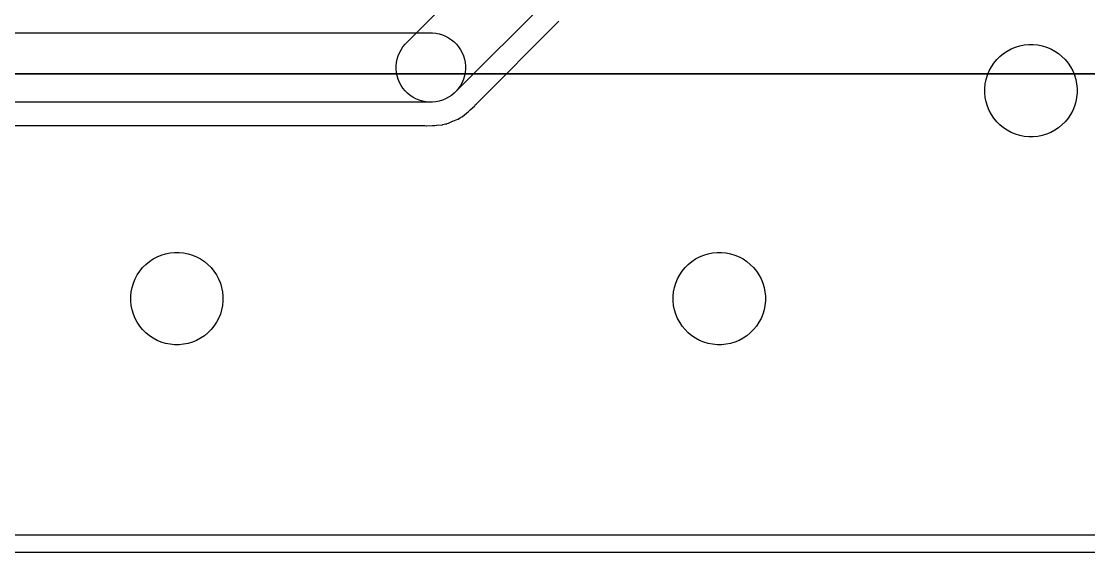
# Model space of a CAD drawing. Extents: x 125179 to 173800, y -108200 to -87800.
# Drawn here: x 144753 to 154000, y -108200 to -103600 of the extents above; entities that cross this region are included whole.
import ezdxf

# ---------------------------------------------------------------- set-up
doc = ezdxf.new("R2010")
doc.units = 0
doc.layers.add('L2D0_Cu1', color=1, linetype='CONTINUOUS')
doc.layers.add('L4D0_Cu2', color=2, linetype='CONTINUOUS')

msp = doc.modelspace()

# ---------------------------------------------------------------- linework, layer by layer
at = {"layer": 'L2D0_Cu1'}
for points in [[(149322.553, -103401.711), (148501.711, -104222.553), (148478.925, -104241.253), (148454.417, -104257.629), (148428.421, -104271.524), (148401.189, -104282.804), (148372.982, -104291.36), (148344.072, -104297.111), (148314.738, -104300), (148285.262, -104300), (148255.928, -104297.111), (148227.018, -104291.36), (148198.811, -104282.804), (148171.579, -104271.524), (148145.583, -104257.629), (148121.075, -104241.253), (148098.289, -104222.553), (148077.447, -104201.711), (148058.747, -104178.925), (148042.371, -104154.417), (148028.476, -104128.421), (148017.196, -104101.189), (148008.64, -104072.982), (148002.889, -104044.072), (148000, -104014.738), (148000, -103985.262), (148002.889, -103955.928), (148008.64, -103927.018), (148017.196, -103898.811), (148028.476, -103871.579), (148042.371, -103845.583), (148058.747, -103821.075), (148077.447, -103798.289), (148898.289, -102977.447)], [(136246.261, -104500.5), (148238.42, -104500.5), (148249.233, -104501.708), (148259.447, -104504.019), (148262.929, -104503.803), (148314.649, -104500.594), (148317.683, -104500.5), (148335.94, -104500.5), (148349.111, -104498.614), (148353.017, -104498.213), (148402.538, -104495.141), (148405.817, -104493.957), (148405.823, -104493.956), (148417.006, -104489.919), (148426.696, -104487.503), (148438.462, -104485.818), (148438.463, -104485.818), (148441.918, -104485.323), (148453.181, -104480.202), (148487.083, -104464.788), (148490.726, -104463.305), (148534.1, -104447.647), (148534.102, -104447.646), (148537.387, -104446.46), (148549.801, -104437.391), (148558.423, -104432.353), (148569.25, -104427.43), (148569.255, -104427.427), (148572.428, -104425.984), (148575.068, -104423.709), (148575.07, -104423.708), (148610.018, -104393.594), (148613.08, -104391.162), (148626.336, -104381.478), (148639.101, -104368.713), (148641.764, -104366.24), (148678.391, -104334.68), (148681.037, -104332.4), (148688.586, -104320.753), (148695.053, -104312.761), (149410.361, -103597.452)], [(135584.262, -103700), (148314.738, -103700), (148344.072, -103702.889), (148372.982, -103708.64), (148401.189, -103717.196), (148428.421, -103728.476), (148454.417, -103742.371), (148478.925, -103758.747), (148501.711, -103777.447), (148522.553, -103798.289), (148541.253, -103821.075), (148557.629, -103845.583), (148571.524, -103871.579), (148582.804, -103898.811), (148591.36, -103927.018), (148597.111, -103955.928), (148600, -103985.262), (148600, -104014.738), (148597.111, -104044.072), (148591.36, -104072.982), (148582.804, -104101.189), (148571.524, -104128.421), (148557.629, -104154.417), (148541.253, -104178.925), (148522.553, -104201.711), (148501.711, -104222.553), (148478.925, -104241.253), (148454.417, -104257.629), (148428.421, -104271.524), (148401.189, -104282.804), (148372.982, -104291.36), (148344.072, -104297.111), (148314.738, -104300), (135584.262, -104300)], [(170122.077, -108049.5), (133878.343, -108049.5)]]:
    msp.add_lwpolyline(points, dxfattribs=at)
for points in [[(153480.373, -104599.518), (153441.308, -104595.671), (153402.808, -104588.013), (153365.244, -104576.618), (153328.978, -104561.596), (153294.359, -104543.091), (153261.72, -104521.283), (153231.376, -104496.38), (153203.62, -104468.624), (153178.717, -104438.28), (153156.909, -104405.641), (153138.404, -104371.022), (153123.382, -104334.756), (153111.987, -104297.192), (153104.329, -104258.692), (153100.482, -104219.627), (153100.482, -104180.373), (153104.329, -104141.308), (153111.987, -104102.808), (153123.382, -104065.244), (153138.404, -104028.978), (153156.909, -103994.359), (153178.717, -103961.72), (153203.62, -103931.376), (153231.376, -103903.62), (153261.72, -103878.717), (153294.359, -103856.909), (153328.978, -103838.404), (153365.244, -103823.382), (153402.808, -103811.987), (153441.308, -103804.329), (153480.373, -103800.482), (153519.627, -103800.482), (153558.692, -103804.329), (153597.192, -103811.987), (153634.756, -103823.382), (153671.022, -103838.404), (153705.641, -103856.909), (153738.28, -103878.717), (153768.624, -103903.62), (153796.38, -103931.376), (153821.283, -103961.72), (153843.091, -103994.359), (153861.596, -104028.978), (153876.618, -104065.244), (153888.013, -104102.808), (153895.671, -104141.308), (153899.518, -104180.373), (153899.518, -104219.627), (153895.671, -104258.692), (153888.013, -104297.192), (153876.618, -104334.756), (153861.596, -104371.022), (153843.091, -104405.641), (153821.283, -104438.28), (153796.38, -104468.624), (153768.624, -104496.38), (153738.28, -104521.283), (153705.641, -104543.091), (153671.022, -104561.596), (153634.756, -104576.618), (153597.192, -104588.013), (153558.692, -104595.671), (153519.627, -104599.518)], [(146080.373, -106399.518), (146041.308, -106395.671), (146002.808, -106388.013), (145965.244, -106376.618), (145928.978, -106361.596), (145894.359, -106343.091), (145861.72, -106321.283), (145831.376, -106296.38), (145803.62, -106268.624), (145778.717, -106238.28), (145756.909, -106205.641), (145738.404, -106171.022), (145723.382, -106134.756), (145711.987, -106097.192), (145704.329, -106058.692), (145700.482, -106019.627), (145700.482, -105980.373), (145704.329, -105941.308), (145711.987, -105902.808), (145723.382, -105865.244), (145738.404, -105828.978), (145756.909, -105794.359), (145778.717, -105761.72), (145803.62, -105731.376), (145831.376, -105703.62), (145861.72, -105678.717), (145894.359, -105656.909), (145928.978, -105638.404), (145965.244, -105623.382), (146002.808, -105611.987), (146041.308, -105604.329), (146080.373, -105600.482), (146119.627, -105600.482), (146158.692, -105604.329), (146197.192, -105611.987), (146234.756, -105623.382), (146271.022, -105638.404), (146305.641, -105656.909), (146338.28, -105678.717), (146368.624, -105703.62), (146396.38, -105731.376), (146421.283, -105761.72), (146443.091, -105794.359), (146461.596, -105828.978), (146476.618, -105865.244), (146488.013, -105902.808), (146495.671, -105941.308), (146499.518, -105980.373), (146499.518, -106019.627), (146495.671, -106058.692), (146488.013, -106097.192), (146476.618, -106134.756), (146461.596, -106171.022), (146443.091, -106205.641), (146421.283, -106238.28), (146396.38, -106268.624), (146368.624, -106296.38), (146338.28, -106321.283), (146305.641, -106343.091), (146271.022, -106361.596), (146234.756, -106376.618), (146197.192, -106388.013), (146158.692, -106395.671), (146119.627, -106399.518)], [(150780.373, -106399.518), (150741.308, -106395.671), (150702.808, -106388.013), (150665.244, -106376.618), (150628.978, -106361.596), (150594.359, -106343.091), (150561.72, -106321.283), (150531.376, -106296.38), (150503.62, -106268.624), (150478.717, -106238.28), (150456.909, -106205.641), (150438.404, -106171.022), (150423.382, -106134.756), (150411.987, -106097.192), (150404.329, -106058.692), (150400.482, -106019.627), (150400.482, -105980.373), (150404.329, -105941.308), (150411.987, -105902.808), (150423.382, -105865.244), (150438.404, -105828.978), (150456.909, -105794.359), (150478.717, -105761.72), (150503.62, -105731.376), (150531.376, -105703.62), (150561.72, -105678.717), (150594.359, -105656.909), (150628.978, -105638.404), (150665.244, -105623.382), (150702.808, -105611.987), (150741.308, -105604.329), (150780.373, -105600.482), (150819.627, -105600.482), (150858.692, -105604.329), (150897.192, -105611.987), (150934.756, -105623.382), (150971.022, -105638.404), (151005.641, -105656.909), (151038.28, -105678.717), (151068.624, -105703.62), (151096.38, -105731.376), (151121.283, -105761.72), (151143.091, -105794.359), (151161.596, -105828.978), (151176.618, -105865.244), (151188.013, -105902.808), (151195.671, -105941.308), (151199.518, -105980.373), (151199.518, -106019.627), (151195.671, -106058.692), (151188.013, -106097.192), (151176.618, -106134.756), (151161.596, -106171.022), (151143.091, -106205.641), (151121.283, -106238.28), (151096.38, -106268.624), (151068.624, -106296.38), (151038.28, -106321.283), (151005.641, -106343.091), (150971.022, -106361.596), (150934.756, -106376.618), (150897.192, -106388.013), (150858.692, -106395.671), (150819.627, -106399.518)]]:
    msp.add_lwpolyline(points, close=True, dxfattribs=at)
at = {"layer": 'L4D0_Cu2'}
for points in [[(153480.373, -104599.518), (153441.308, -104595.671), (153402.808, -104588.013), (153365.244, -104576.618), (153328.978, -104561.596), (153294.359, -104543.091), (153261.72, -104521.283), (153231.376, -104496.38), (153203.62, -104468.624), (153178.717, -104438.28), (153156.909, -104405.641), (153138.404, -104371.022), (153123.382, -104334.756), (153111.987, -104297.192), (153104.329, -104258.692), (153100.482, -104219.627), (153100.482, -104180.373), (153104.329, -104141.308), (153111.987, -104102.808), (153123.382, -104065.244), (153138.404, -104028.978), (153156.909, -103994.359), (153178.717, -103961.72), (153203.62, -103931.376), (153231.376, -103903.62), (153261.72, -103878.717), (153294.359, -103856.909), (153328.978, -103838.404), (153365.244, -103823.382), (153402.808, -103811.987), (153441.308, -103804.329), (153480.373, -103800.482), (153519.627, -103800.482), (153558.692, -103804.329), (153597.192, -103811.987), (153634.756, -103823.382), (153671.022, -103838.404), (153705.641, -103856.909), (153738.28, -103878.717), (153768.624, -103903.62), (153796.38, -103931.376), (153821.283, -103961.72), (153843.091, -103994.359), (153861.596, -104028.978), (153876.618, -104065.244), (153888.013, -104102.808), (153895.671, -104141.308), (153899.518, -104180.373), (153899.518, -104219.627), (153895.671, -104258.692), (153888.013, -104297.192), (153876.618, -104334.756), (153861.596, -104371.022), (153843.091, -104405.641), (153821.283, -104438.28), (153796.38, -104468.624), (153768.624, -104496.38), (153738.28, -104521.283), (153705.641, -104543.091), (153671.022, -104561.596), (153634.756, -104576.618), (153597.192, -104588.013), (153558.692, -104595.671), (153519.627, -104599.518)], [(146080.373, -106399.518), (146041.308, -106395.671), (146002.808, -106388.013), (145965.244, -106376.618), (145928.978, -106361.596), (145894.359, -106343.091), (145861.72, -106321.283), (145831.376, -106296.38), (145803.62, -106268.624), (145778.717, -106238.28), (145756.909, -106205.641), (145738.404, -106171.022), (145723.382, -106134.756), (145711.987, -106097.192), (145704.329, -106058.692), (145700.482, -106019.627), (145700.482, -105980.373), (145704.329, -105941.308), (145711.987, -105902.808), (145723.382, -105865.244), (145738.404, -105828.978), (145756.909, -105794.359), (145778.717, -105761.72), (145803.62, -105731.376), (145831.376, -105703.62), (145861.72, -105678.717), (145894.359, -105656.909), (145928.978, -105638.404), (145965.244, -105623.382), (146002.808, -105611.987), (146041.308, -105604.329), (146080.373, -105600.482), (146119.627, -105600.482), (146158.692, -105604.329), (146197.192, -105611.987), (146234.756, -105623.382), (146271.022, -105638.404), (146305.641, -105656.909), (146338.28, -105678.717), (146368.624, -105703.62), (146396.38, -105731.376), (146421.283, -105761.72), (146443.091, -105794.359), (146461.596, -105828.978), (146476.618, -105865.244), (146488.013, -105902.808), (146495.671, -105941.308), (146499.518, -105980.373), (146499.518, -106019.627), (146495.671, -106058.692), (146488.013, -106097.192), (146476.618, -106134.756), (146461.596, -106171.022), (146443.091, -106205.641), (146421.283, -106238.28), (146396.38, -106268.624), (146368.624, -106296.38), (146338.28, -106321.283), (146305.641, -106343.091), (146271.022, -106361.596), (146234.756, -106376.618), (146197.192, -106388.013), (146158.692, -106395.671), (146119.627, -106399.518)], [(150780.373, -106399.518), (150741.308, -106395.671), (150702.808, -106388.013), (150665.244, -106376.618), (150628.978, -106361.596), (150594.359, -106343.091), (150561.72, -106321.283), (150531.376, -106296.38), (150503.62, -106268.624), (150478.717, -106238.28), (150456.909, -106205.641), (150438.404, -106171.022), (150423.382, -106134.756), (150411.987, -106097.192), (150404.329, -106058.692), (150400.482, -106019.627), (150400.482, -105980.373), (150404.329, -105941.308), (150411.987, -105902.808), (150423.382, -105865.244), (150438.404, -105828.978), (150456.909, -105794.359), (150478.717, -105761.72), (150503.62, -105731.376), (150531.376, -105703.62), (150561.72, -105678.717), (150594.359, -105656.909), (150628.978, -105638.404), (150665.244, -105623.382), (150702.808, -105611.987), (150741.308, -105604.329), (150780.373, -105600.482), (150819.627, -105600.482), (150858.692, -105604.329), (150897.192, -105611.987), (150934.756, -105623.382), (150971.022, -105638.404), (151005.641, -105656.909), (151038.28, -105678.717), (151068.624, -105703.62), (151096.38, -105731.376), (151121.283, -105761.72), (151143.091, -105794.359), (151161.596, -105828.978), (151176.618, -105865.244), (151188.013, -105902.808), (151195.671, -105941.308), (151199.518, -105980.373), (151199.518, -106019.627), (151195.671, -106058.692), (151188.013, -106097.192), (151176.618, -106134.756), (151161.596, -106171.022), (151143.091, -106205.641), (151121.283, -106238.28), (151096.38, -106268.624), (151068.624, -106296.38), (151038.28, -106321.283), (151005.641, -106343.091), (150971.022, -106361.596), (150934.756, -106376.618), (150897.192, -106388.013), (150858.692, -106395.671), (150819.627, -106399.518)]]:
    msp.add_lwpolyline(points, close=True, dxfattribs=at)
for points in [[(160499.5, -104053.834), (136198.595, -104053.834)], [(136198.595, -104053.834), (160499.5, -104053.834)], [(170122.077, -108049.5), (133878.343, -108049.5)], [(170123.543, -108199.5), (133860.045, -108199.5)]]:
    msp.add_lwpolyline(points, dxfattribs=at)

doc.saveas('drawing.dxf')
